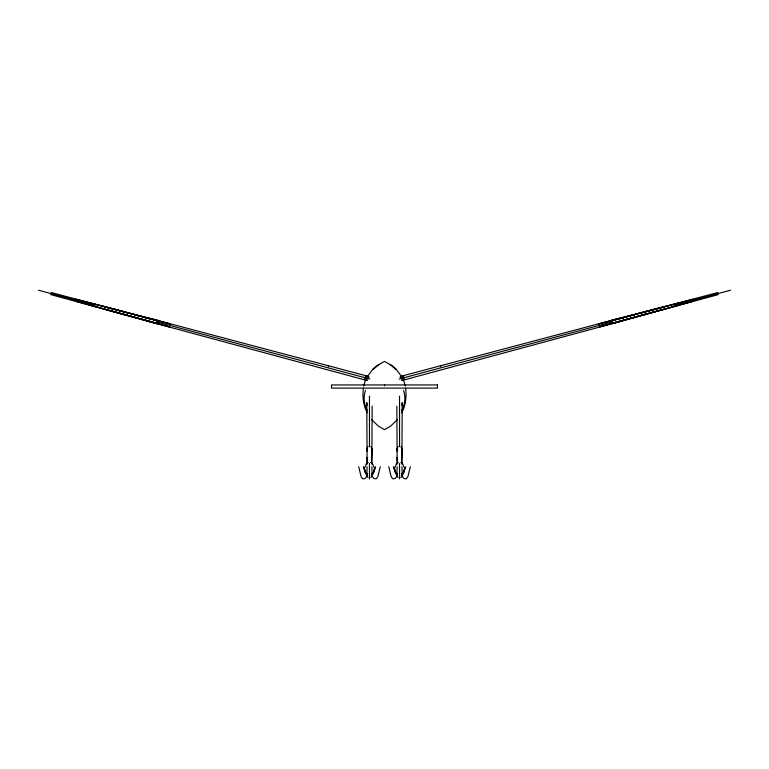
<?xml version="1.0" encoding="UTF-8"?>
<svg xmlns="http://www.w3.org/2000/svg" width="769" height="769" viewBox="0 0 769 769"><rect width="100%" height="100%" fill="white"/><g stroke="black" fill="none" stroke-linecap="round" stroke-linejoin="round"><path stroke-width="1.15" d="M369.466 446.751L369.466 396.093M646.489 311.608L649.901 310.82M380.232 466.696L377.944 476.271L376.695 478.28L376.003 478.895L373.83 478.414L371.638 475.79M410.3 466.696L408.012 476.271L406.763 478.28L406.07 478.895L403.888 478.414L401.706 475.79M370.937 446.606L372.071 448.856L371.84 451.172M401.005 446.606L402.129 448.856L401.908 451.172M363.41 388.268C362.305 396.564 363.228 405.388 367.226 412.818M367.995 477.626L366.871 475.569L367.092 473.444M371.84 466.696L372.148 474.858L370.937 477.626M398.063 477.626L396.929 475.569L397.16 473.444M401.908 466.696L402.206 474.858L401.005 477.626M371.485 463.034L372.148 449.634M401.553 463.034L402.206 449.634M401.908 405.321L402.206 402.639L401.899 464.197M365.477 390.479C363.16 397.073 363.891 404.619 367.419 410.656M693.196 299.179L630.157 315.703M363.631 386.076L365.621 379.723M364.122 469.09L366.755 462.986L368.216 462.563M394.189 469.09L396.823 462.986L398.284 462.563M440.445 366.659L440.675 366.14M367.294 475.79L365.112 478.414L362.93 478.895L362.237 478.28L360.988 476.271L358.7 466.696M397.362 475.79L395.17 478.414L392.997 478.895L392.305 478.28L391.056 476.271L388.768 466.696M401.774 412.818C405.772 405.388 406.695 396.564 405.59 388.268M367.092 466.696L366.794 474.858M397.16 466.696L396.852 474.858M401.581 410.656C405.109 404.619 405.84 397.073 403.523 390.479M367.226 376.8L373.176 368.745L378.463 364.525M367.995 446.606L366.871 448.856L367.092 451.172M398.063 446.606L396.929 448.856L397.16 451.172M397.265 419.739L390.537 426.209L384.5 429.631L378.463 426.209L371.735 419.739M374.234 471.445L372.984 473.444L374.638 468.436L372.859 474.146L375.657 466.696M404.302 471.445L403.052 473.444L404.696 468.436L402.927 474.146L405.715 466.696M371.84 464.197L372.148 406.176M106.631 309.955L156.886 323.672L75.285 301.121M378.704 364.679L373.176 369.408L373.628 369.091M378.463 364.814L384.5 361.392L390.537 364.814M402.225 379.511L404.369 378.857M370.716 462.563L372.177 462.986L374.811 469.09M400.784 462.563L402.245 462.986L404.879 469.09M718.313 294.604L615.902 322.336M401.966 379.992L404.148 379.357M618.045 321.778L599.243 326.95L618.007 321.73M611.74 323.528L614.854 322.634M401.678 380.357L403.898 379.732M666.473 308.629L612.114 323.672L693.715 301.121M619.141 321.413L628.283 318.875M616.334 319.404L717.765 292.537M630.561 318.231L639.529 315.809M641.779 315.194L645.143 314.281M647.383 313.675L661.955 309.724M617.555 318.924L611.249 320.462L661.638 307.216M641.259 315.155L644.691 314.233M620.535 321.394L403.292 380.146M402.168 375.964L619.689 318.222M657.889 308.677L661.311 307.754M399.149 379.011L612.268 321.913A684.016 9.584 75 0 0 611.615 320.779L677.576 303.303L678.133 305.36L612.268 323.22A684.016 9.584 75 0 0 612.268 321.913M673.875 305.399L730.521 290.221M631.07 315.646L634.444 314.752M640.058 313.262L661.388 307.61M620.122 318.731L623.553 317.818M618.468 318.895L629.946 315.944M662.647 307.119L665.848 306.302M618.699 318.635L629.013 315.992M400.668 376.579L402.898 376.022M610.999 320.769L615.2 319.721M399.995 377.021L403.312 376.214M400.466 377.3L403.754 376.531M365.246 376.531L368.534 377.3M51.235 292.537L152.666 319.404M365.688 376.214L369.005 377.021M151.445 318.924L157.751 320.462L75.804 299.179M153.8 319.721L158.001 320.769M366.102 376.022L368.332 376.579M103.152 306.302L106.353 307.119M139.987 315.992L150.301 318.635M139.054 315.944L150.532 318.895M153.098 322.336L50.687 294.604M138.843 315.703L107.362 307.216M149.311 318.222L366.832 375.964M107.612 307.61L128.942 313.262M134.556 314.752L137.93 315.646M145.447 317.818L148.878 318.731M38.479 290.221L95.125 305.399M156.732 321.913A684.016 9.584 -75 0 0 156.732 323.22L90.867 305.36L91.424 303.303L157.385 320.779A684.016 9.584 -75 0 0 156.732 321.913L369.851 379.011M365.708 380.146L148.465 321.394M107.689 307.754L111.111 308.677M119.099 310.82L122.511 311.608M124.309 314.233L127.741 315.155M107.045 309.724L121.617 313.675M123.857 314.281L127.221 315.194M129.471 315.809L138.439 318.231M150.993 321.73L169.757 326.95L150.955 321.778M140.717 318.875L149.859 321.413M102.527 308.629L106.766 309.82M365.102 379.732L367.322 380.357M154.146 322.634L157.261 323.528M364.852 379.357L367.034 379.992M364.631 378.857L366.775 379.511M395.372 369.091L395.824 369.408L390.296 364.679M390.537 364.525L395.824 368.745L401.774 376.8M393.344 466.696L396.141 474.146L394.362 468.436L396.016 473.444L394.766 471.445M363.285 466.696L366.073 474.146L364.304 468.436L365.948 473.444L364.698 471.445M397.16 464.197L396.852 406.176M367.101 464.197L366.794 402.639L367.092 405.321M328.325 366.14L328.555 366.659M401.908 473.444L402.206 474.858M371.84 473.444L372.148 474.858M403.379 379.723L405.369 386.076M396.852 457.411L397.515 463.034M366.794 457.411L367.447 463.034M399.534 396.093L399.534 446.751M399.534 463.515L399.534 478.895M384.5 384.827L384.5 385.884M369.466 463.515L369.466 478.895M610.999 320.75L598.474 324.057L617.334 319.135L610.999 320.75M437.455 384.933L331.545 384.933L331.545 388.114L437.455 388.114L437.455 384.933M158.001 320.75L151.676 319.193L170.526 324.057L158.001 320.75"/></g></svg>
